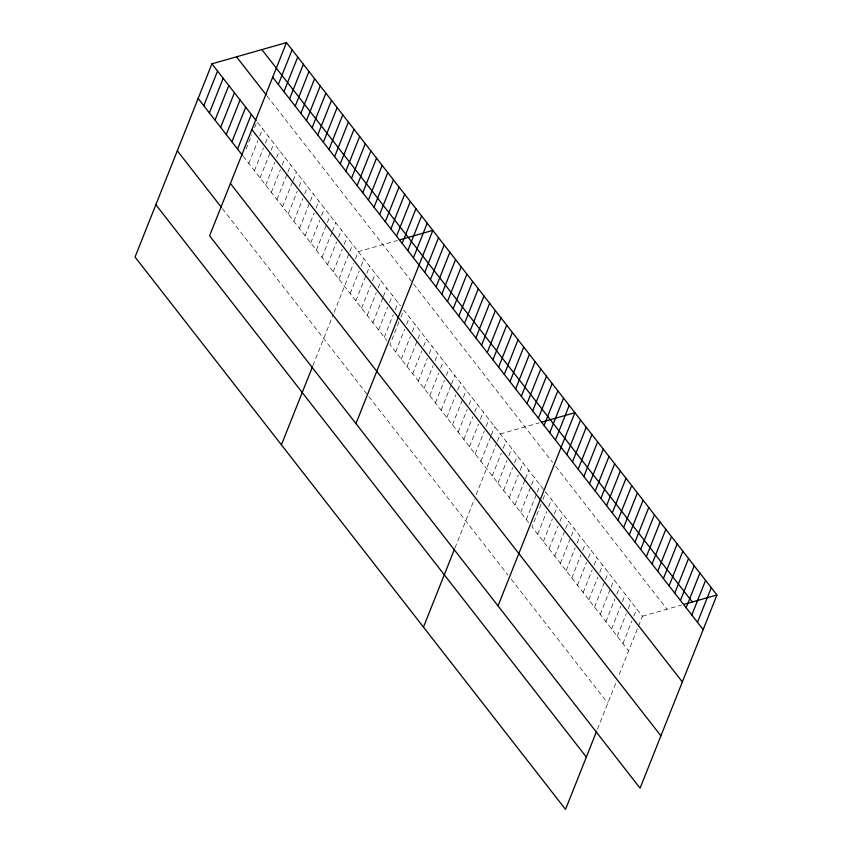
<?xml version="1.0" encoding="UTF-8"?>
<svg xmlns="http://www.w3.org/2000/svg" width="852" height="852" viewBox="0 0 852 852"><rect width="100%" height="100%" fill="white"/><g stroke="black" fill="none" stroke-linecap="round" stroke-linejoin="round"><path stroke-width="0.64" stroke-dasharray="4.26 3.19" d="M246.026 149.089L251.734 134.754M254.588 127.587L256.963 121.612L400.504 305.804M248.805 163.477L257.837 140.782M259.743 136L262.586 128.844M254.439 170.698L263.47 148.003M265.366 143.232L268.22 136.064M260.062 177.919L273.854 143.285M265.696 185.14L274.727 162.455M276.623 157.673L279.477 150.506M271.33 192.371L280.351 169.676M282.257 164.894L285.111 157.737M276.953 199.592L287.412 173.318M287.891 172.125L290.734 164.958M282.587 206.812L292.566 181.732M293.045 180.539L296.368 172.179M288.21 214.033L297.242 191.349M299.148 186.567L301.991 179.399M293.844 221.264L302.875 198.569M304.771 193.787L307.625 186.631M299.478 228.485L309.926 202.212M310.405 201.019L313.259 193.851M305.101 235.706L314.132 213.021M316.028 208.239L318.882 201.072M310.735 242.926L319.766 220.242M321.662 215.46L324.516 208.293M316.358 250.158L330.139 215.524M321.992 257.379L331.971 232.298M332.45 231.105L335.773 222.745M327.615 264.599L336.647 241.915M338.553 237.133L341.407 229.965M333.249 271.82L342.28 249.135M344.176 244.354L347.03 237.186M338.883 279.051L352.664 244.417M312.961 365.551L333.228 314.612M334.101 312.439L353.537 263.577M355.444 258.806L358.287 251.638L397.373 240.509M350.193 293.567L359.224 270.872M361.12 266.09L363.974 258.933M355.87 300.852L366.328 274.578M366.807 273.385L369.651 266.218M361.557 308.147L370.588 285.452M372.484 280.681L375.338 273.513M367.233 315.432L376.264 292.747M378.171 287.965L381.025 280.798M372.92 322.727L382.899 297.646M383.379 296.453L386.702 288.093M378.607 330.022L387.628 307.327M389.534 302.556L392.389 295.388M384.284 337.307L393.315 314.622M395.211 309.84L398.065 302.673M399.002 321.907L389.971 344.602L530.402 524.8M400.898 317.136L403.752 309.968L642.408 616.209L618.222 676.999M395.647 351.897L404.679 329.202M406.585 324.42L409.429 317.263M401.335 359.182L410.366 336.497M412.262 331.716L415.116 324.548M407.011 366.477L420.792 331.843M412.698 373.772L421.729 351.077M423.625 346.295L426.479 339.128M418.375 381.057L427.406 358.373M429.312 353.591L432.166 346.423M424.062 388.352L433.093 365.657M434.989 360.886L437.843 353.718M429.749 395.637L438.769 372.952M440.676 368.17L443.53 361.003M435.425 402.932L444.456 380.237M446.363 375.466L449.206 368.298M441.112 410.227L451.091 385.147M451.56 383.954L454.893 375.594M446.789 417.512L455.82 394.827M457.726 390.046L460.57 382.878M452.476 424.807L462.934 398.534M463.403 397.341L466.257 390.173M458.152 432.102L467.184 409.407M469.09 404.625L471.944 397.469M463.839 439.387L472.871 416.703M474.766 411.921L477.621 404.753M469.516 446.682L478.547 423.987M480.453 419.216L483.308 412.048M475.203 453.967L484.234 431.282M486.13 426.501L488.984 419.333M480.89 461.262L490.869 436.181M491.338 434.989L494.671 426.628M455.021 547.836L474.426 499.08M476.161 494.714L497.025 442.284M497.504 441.091L500.348 433.924L539.433 422.794M492.254 475.842L501.285 453.157M503.181 448.376L506.035 441.208M497.93 483.137L506.961 460.442M508.868 455.671L511.711 448.503M503.617 490.432L512.648 467.737M514.544 462.955L517.398 455.799M509.294 497.717L518.325 475.033M520.231 470.251L523.085 463.083M514.981 505.012L524.96 479.932M525.439 478.739L528.762 470.379M520.668 512.308L531.115 486.023M531.595 484.831L534.449 477.674M526.344 519.592L536.803 493.319M537.271 492.126L540.125 484.958M541.063 504.192L532.031 526.887L628.627 650.843M542.958 499.421L545.812 492.254M537.708 534.172L546.739 511.488M548.645 506.706L551.489 499.538M543.395 541.467L552.426 518.772M554.322 514.001L557.176 506.833M549.071 548.763L558.103 526.067M560.009 521.296L562.852 514.129M554.758 556.047L565.217 529.774M565.685 528.581L568.54 521.413M560.435 563.342L570.893 537.069M571.372 535.876L574.227 528.709M566.122 570.638L575.153 547.942M577.049 543.161L579.903 536.004M571.809 577.922L580.83 555.238M582.736 550.456L585.59 543.288M577.486 585.217L586.517 562.522M588.423 557.751L591.267 550.584M583.173 592.513L592.204 569.818M594.1 565.036L596.954 557.868M588.849 599.797L597.88 577.113M599.787 572.331L602.63 565.164M594.536 607.093L604.995 580.819M605.463 579.626L608.317 572.459M600.213 614.377L610.671 588.104M611.15 586.911L614.004 579.743M605.9 621.672L614.931 598.977M616.827 594.206L619.681 587.039M611.576 628.968L620.607 606.273M622.514 601.491L625.368 594.334M617.263 636.252L626.295 613.568M628.19 608.786L631.044 601.618M622.95 643.548L631.971 620.852M633.877 616.081L636.732 608.914M597.529 728.992L616.486 681.366M642.408 616.209L681.493 605.069M267.081 96.042L552.554 462.327M555.802 466.491L667.009 609.201M243.182 156.246L386.723 340.438M222.351 208.58L507.962 575.047M511.2 579.211L607.806 703.166"/><path stroke-width="1.28" d="M286.474 42.6L209.592 235.791L640.076 788.175L716.958 594.973L286.474 42.6L211.924 63.825L135.042 257.027L565.526 809.4L596.634 731.24M203.777 105.691L217.558 71.057M209.4 112.911L223.181 78.277M215.034 120.132L228.815 85.498M220.657 127.353L234.438 92.719M226.291 134.584L240.072 99.95M231.914 141.805L245.706 107.171M237.548 149.025L251.329 114.392M278.316 84.454L292.098 49.821M283.95 91.686L297.731 57.041M289.573 98.907L303.355 64.273M295.207 106.127L308.988 71.493M300.831 113.348L314.622 78.714M306.464 120.579L320.245 85.935M312.098 127.8L325.879 93.166M317.721 135.021L331.503 100.387M323.355 142.241L337.136 107.608M328.978 149.473L342.77 114.828M334.612 156.693L348.393 122.06M340.246 163.914L354.027 129.28M345.869 171.135L359.65 136.501M351.503 178.366L365.284 143.722M357.126 185.587L370.908 150.953M362.76 192.808L376.541 158.174M368.383 200.028L382.175 165.394M374.017 207.26L387.798 172.615M281.405 444.829L312.514 366.68M379.651 214.48L393.432 179.847M385.274 221.701L399.055 187.067M390.908 228.922L404.689 194.288M396.531 236.153L410.323 201.509M402.165 243.374L415.946 208.74M407.799 250.595L421.58 215.961M413.422 257.815L427.203 223.181M355.955 423.604L432.837 230.402L399.79 239.817M424.733 272.331L438.514 237.697M430.42 279.626L444.201 244.993M436.096 286.911L449.888 252.277M441.783 294.206L455.564 259.572M447.47 301.502L461.252 266.868M453.147 308.786L466.928 274.152M458.834 316.081L472.615 281.448M464.51 323.377L478.291 288.743M470.197 330.661L483.979 296.027M475.874 337.956L489.655 303.323M481.561 345.241L495.342 310.607M487.237 352.536L501.029 317.902M492.925 359.832L506.706 325.198M498.612 367.116L512.393 332.482M504.288 374.411L518.069 339.778M509.975 381.707L523.756 347.073M515.652 388.991L529.433 354.357M423.465 627.115L454.574 548.954M521.339 396.286L535.12 361.653M527.015 403.582L540.796 368.948M532.702 410.866L546.483 376.233M538.379 418.162L552.171 383.528M544.066 425.446L557.847 390.812M549.753 432.741L563.534 398.108M555.429 440.037L569.211 405.403M498.015 605.889L574.898 412.688L541.851 422.102M566.793 454.617L580.574 419.983M572.48 461.912L586.261 427.278M578.157 469.196L591.948 434.563M583.844 476.492L597.625 441.858M589.52 483.787L603.312 449.142M595.207 491.072L608.988 456.438M600.894 498.367L614.675 463.733M606.571 505.651L620.352 471.018M612.258 512.947L626.039 478.313M617.934 520.242L631.715 485.608M623.621 527.526L637.402 492.893M629.298 534.822L643.09 500.188M634.985 542.117L648.766 507.483M640.672 549.402L654.453 514.768M646.348 556.697L660.13 522.063M652.036 563.981L665.817 529.348M657.712 571.277L671.493 536.643M663.399 578.572L677.18 543.938M669.076 585.856L682.857 551.223M674.763 593.152L688.544 558.518M680.439 600.447L694.231 565.813M686.126 607.732L699.907 573.098M691.813 615.027L705.594 580.393M697.49 622.322L711.271 587.688M683.911 604.387L716.958 594.973M261.873 49.608L692.356 601.981M272.693 77.234L703.177 629.607M236.526 56.828L266.282 95.009M211.924 63.825L256.154 120.59M251.862 129.557L682.346 681.93M198.143 98.459L242.373 155.224M230.413 183.468L660.896 735.84M177.322 150.793L221.552 207.547M155.863 204.704L586.357 757.077"/></g></svg>
